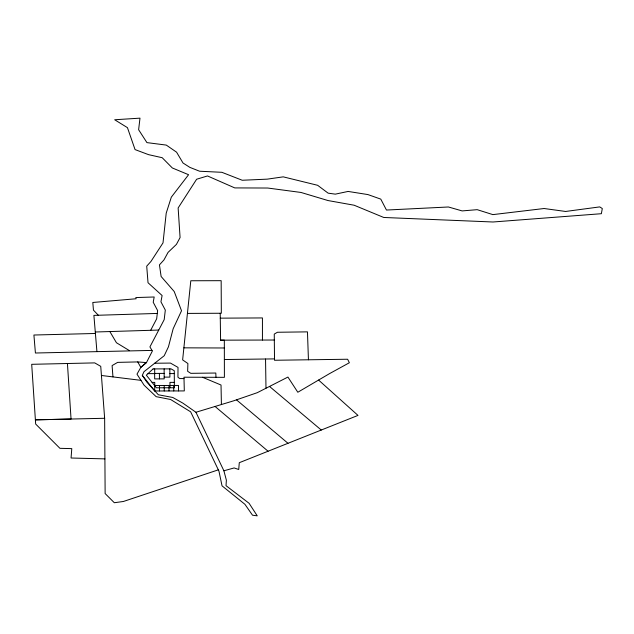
<?xml version="1.0" encoding="UTF-8"?>
<svg xmlns="http://www.w3.org/2000/svg" width="634" height="634" viewBox="0 0 634 634"><rect width="100%" height="100%" fill="white"/><g stroke="black" fill="none" stroke-linecap="round" stroke-linejoin="round"><path stroke-width="0.95" d="M262.436 340.054L262.436 317.935L220.275 318.149L220.22 313.251M98.341 315.241L93.452 310.137L92.81 302.473L136.136 298.757L135.803 297.56L154.181 296.989L153.214 302.26L157.628 310.589L156.661 318.839L150.662 330.306M142.309 375.376L143.989 371.69L164.222 355.722L168.446 346.822L173.153 328.769L181.522 310.771L174.223 291.537L161.123 276.487L159.451 264.877L163.968 259.908L168.05 252.403L176.426 244.383L180.08 237.552L178.138 207.96L196.627 179.24L207.516 175.951L234.77 187.91L267.73 188.029L300.976 192.451L328.024 200.55L354.121 205.218L383.76 217.47L492.967 221.995L601.365 213.706L602.3 208.538L599.724 206.898L565.607 211.463L544.107 208.515L492.864 214.617L477.188 209.672L462.138 210.916L448.42 206.985L386.463 210.044L380.78 199.124L367.95 194.583L348.106 191.436L335.315 194.147L328.127 193.156L317.65 185.302L283.239 176.854L267.302 179.145L242.236 180.254L221.868 172.305L199.623 171.228L189.883 167.392L183.004 162.986L176.577 152.184L166.282 145.091L146.922 142.61L138.624 129.732L139.987 118.154L114.667 119.755L127.45 127.656L135.058 149.592L148.53 154.641L162.209 157.715L172.329 167.97L188.583 174.707L171.323 197.158L166.211 213.159L163.009 242.877L150.947 261.462L146.716 266.161L148.023 282.732L162.106 295.531L160.941 301.832L165.315 310.081L164.198 319.631L149.917 346.909L152.358 351.046L146.517 362.489L140.819 367.395L136.984 374.163L144.1 385.195L156.162 396.662L170.609 399.499L190.644 411.823L218.944 471.125L222.035 485.842L244.922 504.307L252.506 515.196L257.245 515.846L249.099 503.301L226.021 485.66L226.378 480.2L223.889 470.785L195.938 412.266L182.861 403.129L172.773 397.47L158.341 394.768L147.009 382.31L142.309 375.376L154.744 390.98L184.312 390.924L183.971 377.214L224.396 377.333L224.325 340.157L220.6 340.173L220.275 318.149M218.334 469.842L123.376 501.486L114.318 502.73L105.133 493.545L104.642 418.281L100.743 366.349L94.728 362.894L31.7 364.312L35.663 424.035L59.929 448.317L71.785 448.618L71.063 458.01L104.911 458.881M195.938 412.266L233.391 400.902L257.277 392.684L287.923 377.064L297.814 392.248L329.45 373.672L349.366 362.743L347.622 359.24L274.522 360.263L274.26 334.094L277.399 332.264L307.458 331.867L308.441 359.787M223.889 470.785L234.136 467.94L238.725 469.493L239.287 462.701L357.988 415.405L318.609 380.075M157.295 313.434L93.895 315.383L96.915 351.466M95.282 332.002L158.746 330.052M95.409 333.476L33.911 335.021L35.417 353.011L151.986 350.412M137.737 361.919L140.819 367.395L146.391 362.6L137.737 361.919L117.631 362.379L112.107 365.58L112.955 376.897M104.642 418.281L35.369 419.843L71.048 419.042L67.434 363.512M224.365 359.533L274.451 358.892M154.688 363.242L170.451 363.084L178.019 367.403L177.932 377.19L179.723 378.569L184.003 378.585M187.434 313.41L221.329 313.251L221.163 280.68L190.802 280.759L182.632 359.898L187.894 363.512L187.64 371.286L190.794 373.331L215.806 373.03L215.98 377.309M220.6 340.173L274.3 340.022M164.158 373.394L154.648 373.41L154.672 378.902L164.19 378.878L164.135 368.893M147.991 373.64L154.704 373.624L154.672 368.909M169.92 373.592L174.295 373.584M164.174 377.127L169.888 377.119L169.841 368.877M152.105 382.413L154.751 382.413L154.767 385.757M174.342 382.373L169.967 382.381L169.999 387.77M183.876 347.836L224.341 347.987M101.424 375.479L140.978 380.352M202.523 377.27L221.028 385.02L221.409 404.54M129.463 350.642L116.442 342.74L109.864 331.558M269.521 386.447L321.272 430.034M236.482 399.84L287.987 443.293M215.061 406.465L268.071 451.234M265.543 359.01L265.987 388.246M178.519 390.94L178.487 385.448L154.712 385.488L154.744 390.98M173.732 385.456L173.764 390.948M168.977 385.464L169.009 390.956M164.222 385.472L164.254 390.964M159.403 373.402L159.435 378.894M159.467 385.48L159.499 390.972M153.087 368.909L146.335 375.177L156.392 387.794L174.366 387.762L174.279 370.716L171.053 368.877L153.087 368.909"/></g></svg>
